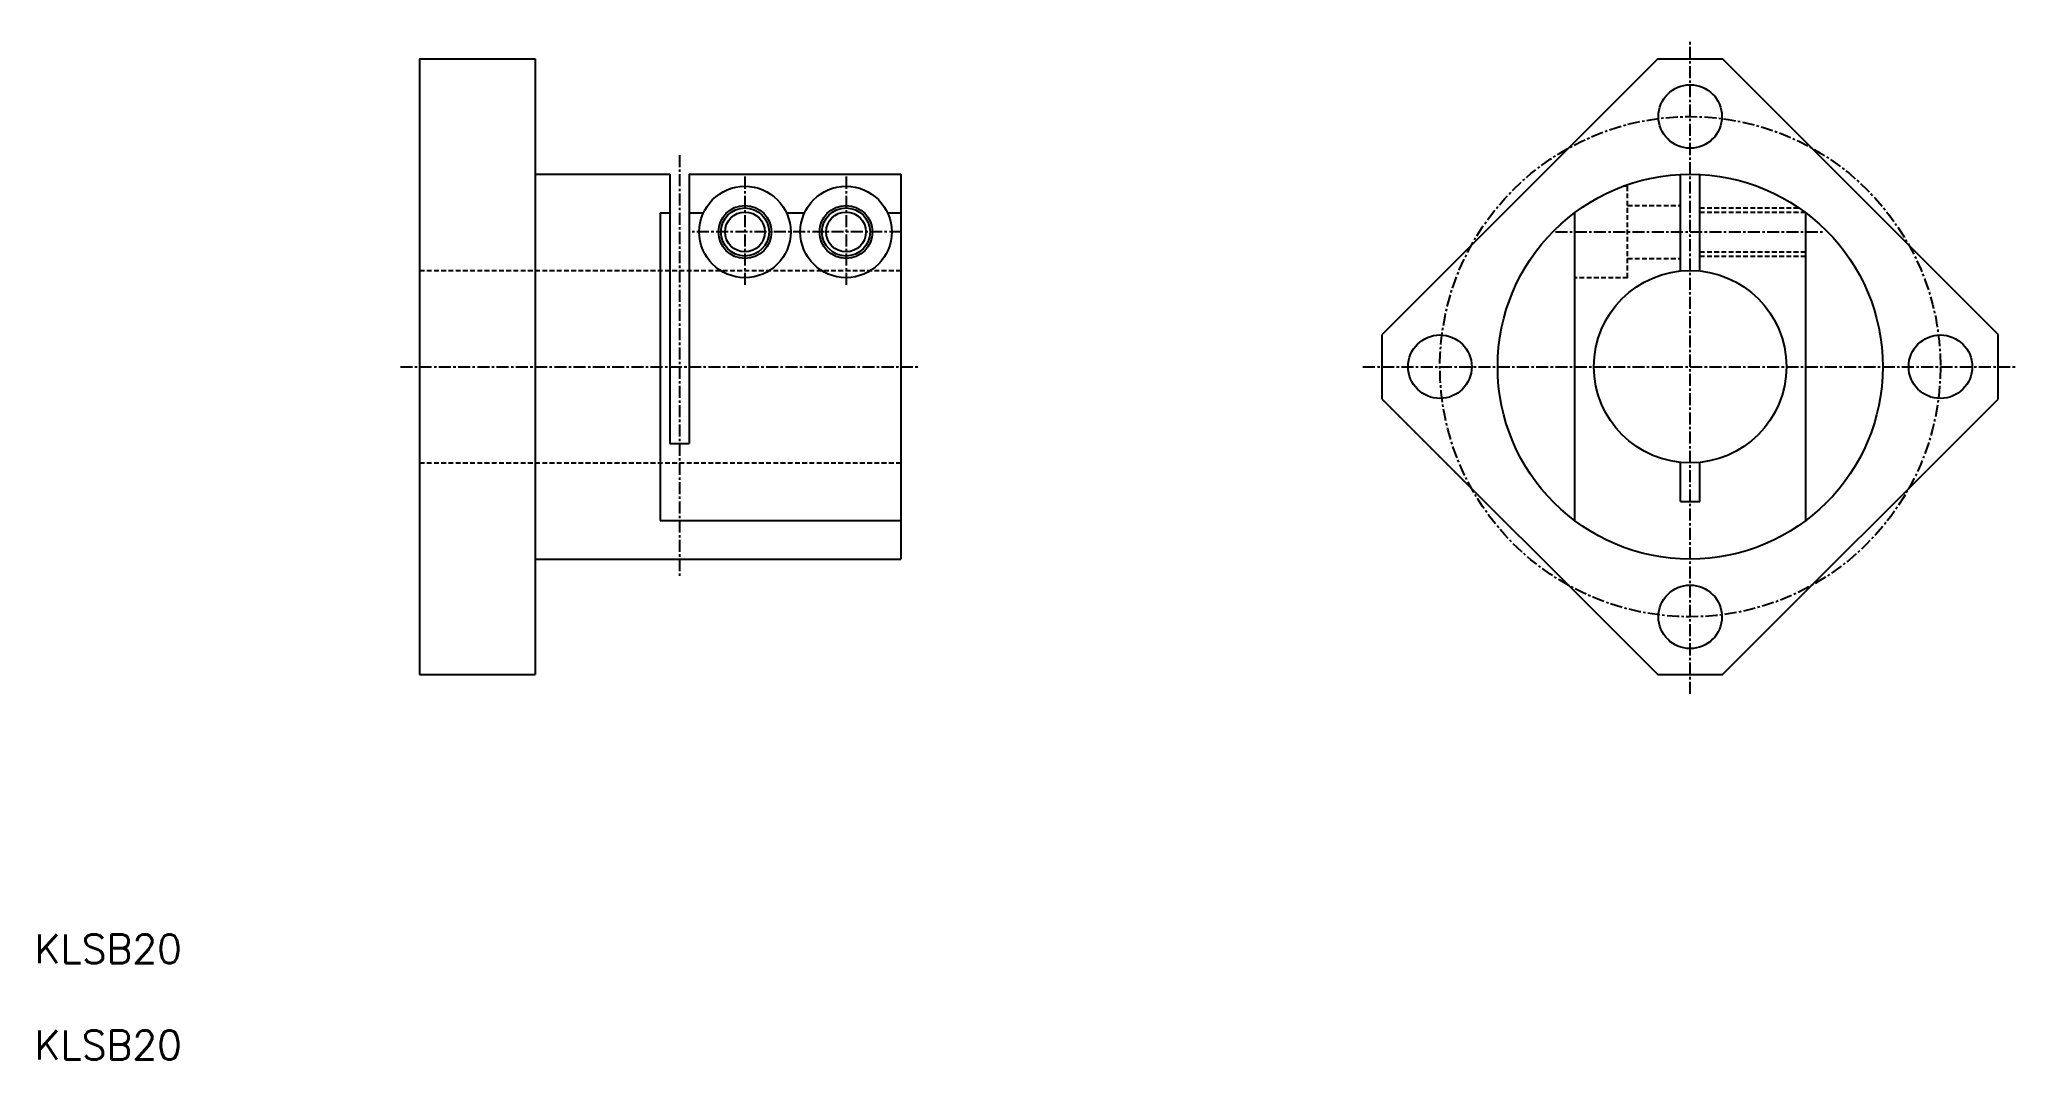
# Model space of a CAD drawing. Extents: x 11 to 216, y 10 to 116.
import ezdxf

# ---------------------------------------------------------------- set-up
doc = ezdxf.new("R2010")
doc.units = 0
doc.linetypes.add('CENTER', pattern=[2, 1.25, -0.25, 0.25, -0.25])
doc.linetypes.add('DASHED', pattern=[0.75, 0.5, -0.25])
doc.layers.get('0').update_dxf_attribs({"linetype": 'CONTINUOUS'})
doc.layers.add('CENTER', color=1, linetype='CENTER')
doc.styles.get("Standard").update_dxf_attribs({"font": 'txt.shx'})

msp = doc.modelspace()

# ---------------------------------------------------------------- linework, layer by layer
at = {"color": 7, "linetype": 'CONTINUOUS'}
for p, q in [((50, 114), (62, 114)), ((50, 114), (50, 50)), ((62, 114), (62, 50)), ((178.64, 114), (185.36, 114)), ((62, 102), (76, 102)), ((76, 102), (76, 74)), ((78, 102), (78, 74)), ((78, 102), (100, 102)), ((100, 102), (100, 62)), ((181, 91.95), (181, 101.97)), ((183, 91.95), (183, 101.97)), ((75, 98), (76, 98)), ((75, 98), (75, 66)), ((78, 98), (79.49, 98)), ((88.11, 98), (89.99, 98)), ((98.61, 98), (100, 98)), ((170, 66), (170, 98)), ((194, 66), (194, 98)), ((150, 78.64), (150, 85.36)), ((214, 78.64), (214, 85.36)), ((76, 74), (78, 74)), ((181, 68), (181, 72.05)), ((183, 68), (183, 72.05)), ((181, 68), (183, 68)), ((75, 66), (100, 66)), ((62, 62), (100, 62)), ((50, 50), (62, 50)), ((178.64, 50), (185.36, 50))]:
    msp.add_line(p, q, dxfattribs=at)
at = {"color": 3, "linetype": 'DASHED'}
for p, q in [((175.5, 100.75), (175.04, 100.75)), ((175.5, 91.25), (175.5, 100.75)), ((175.5, 98.75), (181, 98.75)), ((183, 98.5), (193.3, 98.5)), ((183, 98.07), (193.91, 98.07)), ((175.5, 93.25), (181, 93.25)), ((183, 93.93), (194, 93.93)), ((183, 93.5), (194, 93.5)), ((50, 92), (100, 92)), ((175.5, 91.25), (170, 91.25)), ((50, 72), (100, 72))]:
    msp.add_line(p, q, dxfattribs=at)
at = {"color": 7, "linetype": 'CONTINUOUS'}
for points in [[(178.64, 114), (150, 85.36)], [(214, 85.36), (185.36, 114)], [(150, 78.64), (178.64, 50)], [(185.36, 50), (214, 78.64)]]:
    msp.add_lwpolyline(points, dxfattribs=at)
for centre, radius in [((182, 108), 3.3), ((83.8, 96), 4.75), ((94.3, 96), 4.75), ((182, 82), 20), ((83.8, 96), 2.75), ((94.3, 96), 2.75), ((83.8, 96), 2.07), ((94.3, 96), 2.07), ((182, 82), 10), ((156, 82), 3.3), ((208, 82), 3.3), ((182, 56), 3.3)]:
    msp.add_circle(centre, radius, dxfattribs=at)
at = {"color": 3, "linetype": 'CONTINUOUS'}
for centre in [(83.8, 96), (94.3, 96)]:
    msp.add_circle(centre, 2.5, dxfattribs=at)
at = {"layer": 'CENTER', "color": 1, "linetype": 'CENTER'}
for p, q in [((182, 48), (182, 116)), ((77, 104), (77, 60)), ((83.8, 101.75), (83.8, 90.25)), ((94.3, 101.75), (94.3, 90.25)), ((100.05, 96), (78.05, 96)), ((168, 96), (196, 96)), ((48, 82), (102, 82)), ((148, 82), (216, 82))]:
    msp.add_line(p, q, dxfattribs=at)
msp.add_circle((182, 82), 26, dxfattribs=at)

# ---------------------------------------------------------------- texts
at = {"color": 7, "linetype": 'CONTINUOUS'}
for p in [(10, 20), (10, 10)]:
    msp.add_text('KLSB20', height=3, dxfattribs=at).set_placement(p)

doc.saveas('drawing.dxf')
